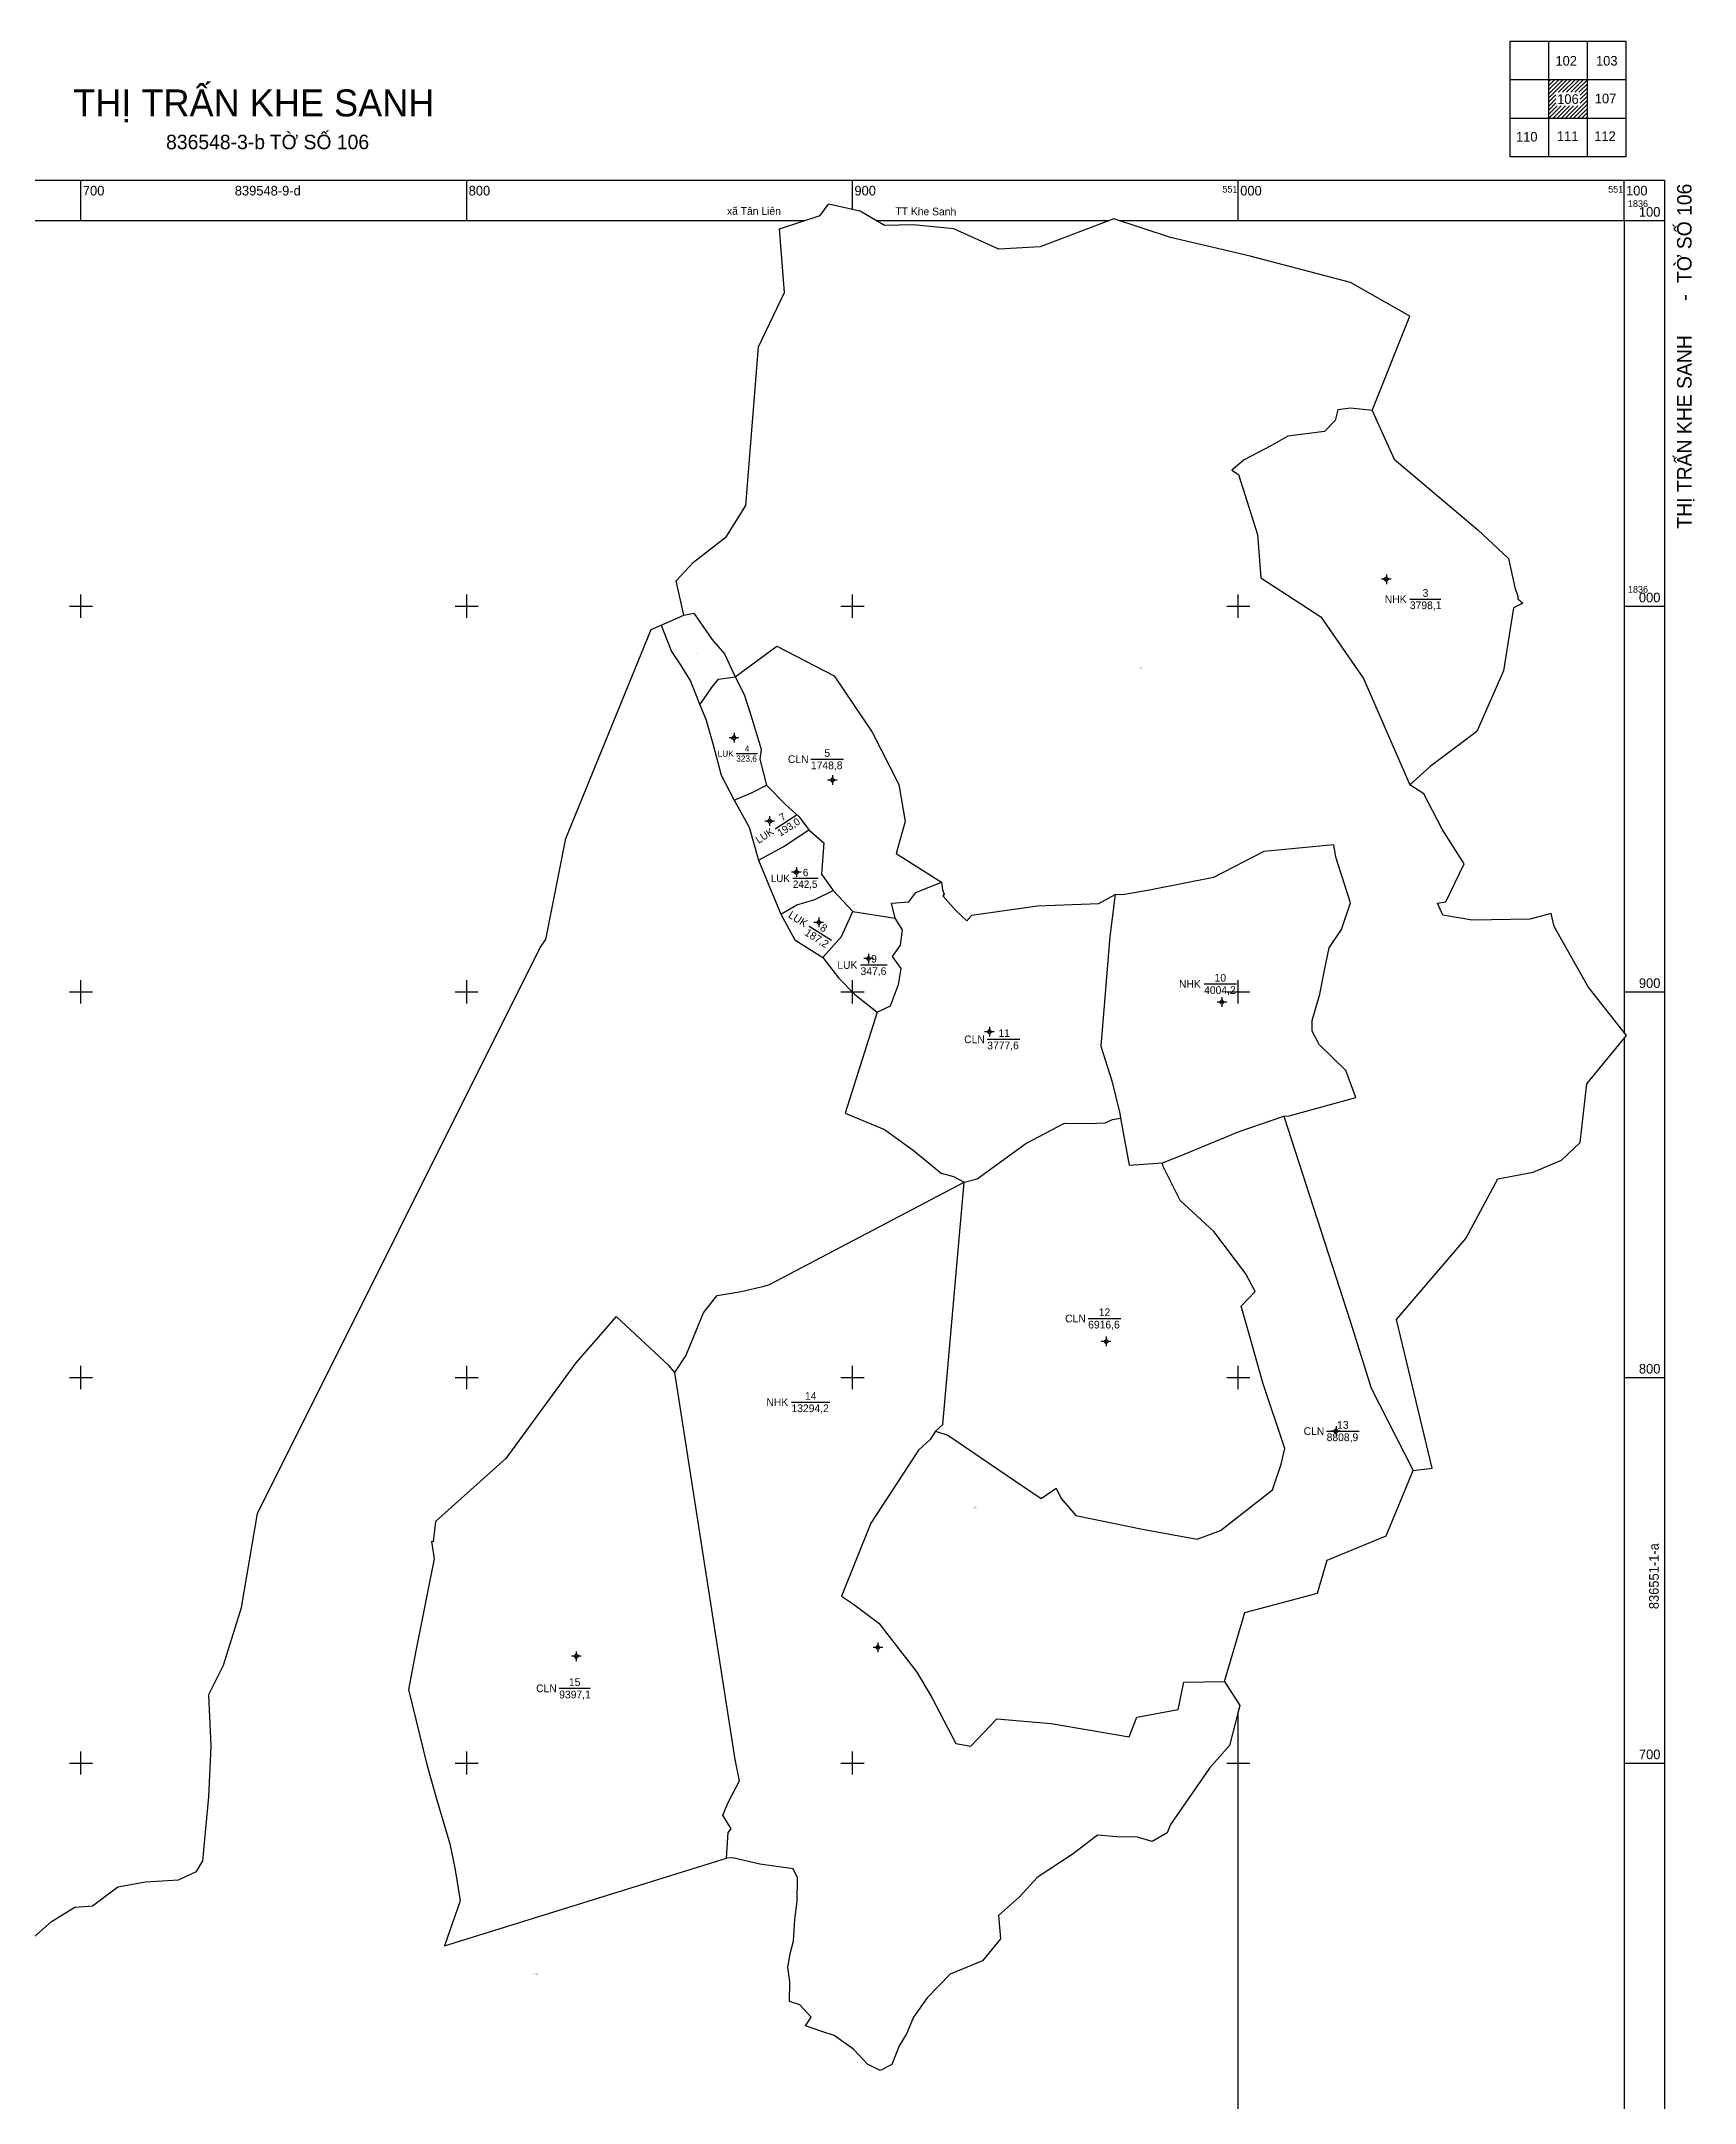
# Model space of a CAD drawing. Extents: x 550390 to 551118, y 1835259 to 1836146.
# Drawn here: x 550690 to 551118, y 1835612 to 1836146 of the extents above; entities that cross this region are included whole.
import ezdxf

# ---------------------------------------------------------------- set-up
doc = ezdxf.new("R2010")
doc.units = 0
for name, color, linetype in [('Level 10', 7, 'Continuous'), ('Level 11', 7, 'Continuous'), ('Level 13', 7, 'Continuous'), ('Level 15', 7, 'Continuous'), ('Level 2', 7, 'Continuous'), ('Level 24', 7, 'Continuous'), ('Level 4', 7, 'Continuous'), ('Level 46', 7, 'Continuous'), ('Level 63', 7, 'Continuous')]:
    doc.layers.add(name, color=color, linetype=linetype)

msp = doc.modelspace()

# ---------------------------------------------------------------- linework, layer by layer
at = {"layer": 'Level 10'}
for p, q in [((550875.64, 1835934.12), (550881.41, 1835920.11)), ((550894.97, 1835926.3), (550900.12, 1835920.84)), ((550900.12, 1835920.84), (550911.02, 1835919.11))]:
    msp.add_line(p, q, dxfattribs=at)
for points in [[(551034.67, 1836050.72), (551044.51, 1836075.22), (551029.08, 1836083.9), (551003.1, 1836090.79), (550982.47, 1836095.62), (550967.77, 1836100.45), (550948.68, 1836093.2), (550937.93, 1836092.54), (550926.3, 1836097.81), (550915.77, 1836098.91), (550908.31, 1836098.69), (550901.95, 1836102.43), (550893.82, 1836104.23)], [(551034.67, 1836050.72), (551029.06, 1836051.31), (551025.84, 1836050.94), (551025.16, 1836048.17), (551022.35, 1836045.33), (551012.84, 1836044.12), (551008.64, 1836041.66), (551001.54, 1836037.98), (550998.34, 1836035.31), (551000.06, 1836034.12), (551004.95, 1836018.61), (551005.86, 1836007.35), (551021.36, 1835997.22), (551032.47, 1835981.23), (551044.46, 1835953.63)], [(551034.67, 1836050.72), (551040.45, 1836038.14), (551062.07, 1836019.8), (551070.07, 1836012.33), (551071.68, 1836004.88), (551072.46, 1836002.61), (551072.46, 1836001.87), (551073.76, 1836000.78), (551071.35, 1835999.59), (551068.76, 1835983.27), (551061.84, 1835967.5), (551049.73, 1835958.44), (551044.46, 1835953.63)], [(550856.31, 1835997.65), (550858.89, 1835998.16), (550863.58, 1835991.48), (550866.85, 1835987.64), (550869.55, 1835981.67)], [(550850.44, 1835995.11), (550853.07, 1835988.21), (550855.48, 1835984.65), (550858.04, 1835980.53), (550860.45, 1835974.42)], [(550869.55, 1835981.67), (550880.42, 1835989.62), (550895.21, 1835981.91), (550905.14, 1835967.31), (550912.03, 1835953.72), (550913.65, 1835944.19), (550911.36, 1835935.88), (550923.04, 1835928.47)], [(550860.45, 1835974.42), (550863.44, 1835978.82), (550865.28, 1835981.1), (550869.55, 1835981.67)], [(550869.55, 1835981.67), (550871.96, 1835977.12), (550873.66, 1835971.72), (550876.36, 1835962.9), (550875.99, 1835960.3), (550877.75, 1835953.61)], [(550860.45, 1835974.42), (550862.02, 1835970.72), (550863.86, 1835964.04), (550865.99, 1835956.22), (550869.34, 1835949.71)], [(550869.34, 1835949.71), (550873.98, 1835951.68), (550877.75, 1835953.61)], [(550877.75, 1835953.61), (550882.64, 1835948.57), (550886.14, 1835945.4), (550888.72, 1835941.98)], [(551045.34, 1835775.9), (551050.24, 1835776.46), (551041, 1835815), (551059, 1835836), (551067.24, 1835851.46), (551076.41, 1835853.24), (551083.79, 1835856.3), (551088.63, 1835860.89), (551090.34, 1835876.15), (551100.61, 1835888.71), (551090.68, 1835901.3), (551081.92, 1835916.91), (551081.1, 1835920.32), (551075.54, 1835918.81), (551060.66, 1835918.56), (551053.04, 1835919.89), (551051.67, 1835923.02), (551053.78, 1835923.37), (551058.55, 1835933.17), (551052.81, 1835942.18), (551048.1, 1835951.34), (551044.46, 1835953.63)], [(550869.34, 1835949.71), (550873.19, 1835942.71), (550875.64, 1835934.12)], [(550875.64, 1835934.12), (550881.99, 1835937.63), (550888.72, 1835941.98)], [(550888.72, 1835941.98), (550892.56, 1835938.64), (550891.97, 1835930.47), (550894.97, 1835926.3)], [(551011.78, 1835867.75), (551013.22, 1835867.88), (551030.49, 1835872.62), (551027.91, 1835879.57), (551020.96, 1835886.32), (551019.18, 1835889.78), (551019.17, 1835892.58), (551021.13, 1835899.35), (551022.32, 1835905.61), (551023.6, 1835911.42), (551026.78, 1835916.14), (551029.05, 1835923.05), (551025.27, 1835934.94), (551024.75, 1835938.08), (551006.64, 1835936.36), (550993.56, 1835929.6), (550976.98, 1835926.37), (550970.01, 1835925.14), (550968.07, 1835925.23)], [(550881.41, 1835920.11), (550885.56, 1835922.58), (550890.24, 1835923.96), (550894.97, 1835926.3)], [(550911.02, 1835919.11), (550910.09, 1835922.99), (550914.61, 1835923.36), (550916.41, 1835925.76), (550923.04, 1835928.47)], [(550923.04, 1835928.47), (550923.31, 1835926.4), (550923.8, 1835925.29), (550923.44, 1835924.87), (550926.74, 1835921.15), (550929.61, 1835918.44), (550930.97, 1835919.87), (550947.96, 1835922.28), (550963.83, 1835922.87), (550968.07, 1835925.23)], [(550892.35, 1835908.87), (550897.18, 1835914.33), (550900.12, 1835920.84)], [(550968.07, 1835925.23), (550967.91, 1835923.83), (550966.69, 1835914.36), (550964.36, 1835885.9), (550967.24, 1835876.89), (550969.32, 1835868.42), (550969.46, 1835867.22)], [(550881.41, 1835920.11), (550885.09, 1835913.46), (550892.35, 1835908.87)], [(550906.43, 1835894.69), (550909.88, 1835896.34), (550911.89, 1835901.86), (550912.59, 1835906.02), (550910.33, 1835909.13), (550912.46, 1835912.12), (550912.94, 1835916.1), (550911.02, 1835919.11)], [(550892.35, 1835908.87), (550896.34, 1835903.61), (550900.54, 1835899.41), (550906.43, 1835894.69)], [(550906.43, 1835894.69), (550902.5, 1835882.46), (550898.06, 1835868.49), (550908.27, 1835864.27), (550915.73, 1835858.97), (550922.95, 1835853), (550926.2, 1835852.12), (550928.98, 1835850.67)], [(550928.98, 1835850.67), (550932.34, 1835851.54), (550944.97, 1835860.69), (550954.94, 1835865.93), (550961.25, 1835865.85), (550965.5, 1835866.05), (550967.37, 1835866.85), (550969.46, 1835867.22)], [(550969.46, 1835867.22), (550971.7, 1835855.02), (550980.35, 1835855.61)], [(550980.35, 1835855.61), (550984.75, 1835857.35), (551000.26, 1835863.79), (551011.78, 1835867.75)], [(551011.78, 1835867.75), (551029.06, 1835814.33), (551034.42, 1835797.26), (551045.34, 1835775.9)], [(550921.49, 1835786.06), (550924.68, 1835785), (550941.98, 1835773.26), (550948.88, 1835768.62), (550952.76, 1835771.26), (550954.09, 1835768.62), (550957.91, 1835764.18), (550975.17, 1835760.66), (550989.37, 1835758.05), (550995.39, 1835760.29), (551008.86, 1835770.81), (551011.1, 1835777.53), (551012.06, 1835781.53), (551006.37, 1835798.61), (551002.79, 1835811.18), (551000.75, 1835818.47), (551004.39, 1835822.27), (551001.94, 1835826.89), (550993.64, 1835837.85), (550984.92, 1835845.92), (550980.42, 1835854.87), (550980.35, 1835855.61)], [(550853.94, 1835801.32), (550856.8, 1835805.64), (550861.4, 1835816.72), (550864.93, 1835821.21), (550871.1, 1835822.3), (550877.08, 1835823.71), (550878.45, 1835824.1), (550928.98, 1835850.67)], [(550921.49, 1835786.06), (550923.43, 1835787.81), (550928.98, 1835850.67)], [(550853.94, 1835801.32), (550852.41, 1835803.06), (550838.74, 1835815.81), (550828.25, 1835803.76), (550810.1, 1835778.98), (550791.9, 1835762.66), (550791.29, 1835757.4), (550790.88, 1835757.43), (550791.56, 1835752.98), (550786.82, 1835729.06), (550784.9, 1835719.04), (550789.66, 1835699.65), (550792.2, 1835690.73), (550795.66, 1835679.05), (550797.01, 1835672.34), (550798.29, 1835664.3), (550794.23, 1835652.63), (550867.38, 1835675.33)], [(550867.38, 1835675.33), (550867.77, 1835681.97), (550868.54, 1835682.95), (550866.36, 1835686.46), (550867.77, 1835689.75), (550870.74, 1835695.39), (550869.55, 1835700.91), (550853.94, 1835801.32)], [(550921.49, 1835786.06), (550920.15, 1835783.87), (550917.07, 1835781.11), (550904.77, 1835762.2), (550897.19, 1835743.27), (550900.27, 1835741.18), (550906.86, 1835736.28), (550916.69, 1835723.59), (550920.58, 1835717), (550926.79, 1835705.05), (550930.68, 1835704.4), (550937.4, 1835711.5), (550951.52, 1835710.28), (550971.71, 1835706.83), (550973.67, 1835711.92), (550984.39, 1835713.86), (550985.87, 1835721), (550996.43, 1835721.15)], [(550996.43, 1835721.15), (551001.71, 1835739.06), (551020.55, 1835744.03), (551023.03, 1835752.59), (551038.36, 1835758.9), (551045.34, 1835775.9)], [(550996.43, 1835721.15), (551000.42, 1835714.92), (551000, 1835713.28), (550997.76, 1835704.52), (550992.52, 1835698.67), (550982.43, 1835684.07), (550981.54, 1835681.9), (550977.66, 1835679.64), (550973.84, 1835680.79), (550968.48, 1835680.86), (550963.53, 1835681.34), (550957.17, 1835676.47), (550947.87, 1835670.36), (550943.26, 1835665.3), (550937.83, 1835660.51), (550938.34, 1835654.39), (550933.72, 1835648.68), (550925.32, 1835645.22), (550919.36, 1835639.09), (550915.82, 1835634.1), (550914.01, 1835629.75), (550912.1, 1835626.64), (550910.19, 1835621.81), (550907.15, 1835620.28), (550903.89, 1835621.96), (550900.39, 1835625.72), (550895.27, 1835629.39), (550892.07, 1835630.4), (550887.85, 1835631.86), (550889.28, 1835634.1), (550886.32, 1835637.33), (550883.68, 1835638.21), (550883.74, 1835643.36), (550883.25, 1835647.06), (550883.95, 1835650.99), (550884.69, 1835653.85), (550885.05, 1835659.44), (550885.66, 1835664.15), (550885.71, 1835670.28), (550884.6, 1835672.54), (550875.99, 1835673.74), (550869, 1835675.42), (550867.38, 1835675.33)]]:
    msp.add_lwpolyline(points, dxfattribs=at)
at = {"layer": 'Level 11'}
for p, q in [((551037.76, 1836007), (551037.14, 1836007)), ((551038.39, 1836007.63), (551037.76, 1836007)), ((551037.76, 1836007), (551038.39, 1836006.38)), ((551038.39, 1836008.25), (551038.39, 1836007.63)), ((551039.01, 1836007), (551038.39, 1836007.63)), ((551038.39, 1836006.38), (551039.01, 1836007)), ((551038.39, 1836006.38), (551038.39, 1836005.75)), ((551039.64, 1836007), (551039.01, 1836007)), ((550868.66, 1835965.9), (550868.04, 1835965.9)), ((550869.29, 1835966.52), (550868.66, 1835965.9)), ((550868.66, 1835965.9), (550869.29, 1835965.27)), ((550869.29, 1835967.15), (550869.29, 1835966.52)), ((550869.91, 1835965.9), (550869.29, 1835966.52)), ((550869.29, 1835965.27), (550869.91, 1835965.9)), ((550869.29, 1835965.27), (550869.29, 1835964.65)), ((550870.54, 1835965.9), (550869.91, 1835965.9)), ((550894.19, 1835954.9), (550893.56, 1835954.9)), ((550894.81, 1835955.53), (550894.19, 1835954.9)), ((550894.19, 1835954.9), (550894.81, 1835954.28)), ((550894.81, 1835956.15), (550894.81, 1835955.53)), ((550895.44, 1835954.9), (550894.81, 1835955.53)), ((550894.81, 1835954.28), (550895.44, 1835954.9)), ((550894.81, 1835954.28), (550894.81, 1835953.65)), ((550896.06, 1835954.9), (550895.44, 1835954.9)), ((550877.9, 1835944.27), (550877.28, 1835944.27)), ((550878.53, 1835944.9), (550877.9, 1835944.27)), ((550877.9, 1835944.27), (550878.53, 1835943.65)), ((550878.53, 1835945.52), (550878.53, 1835944.9)), ((550879.15, 1835944.27), (550878.53, 1835944.9)), ((550878.53, 1835943.65), (550879.15, 1835944.27)), ((550878.53, 1835943.65), (550878.53, 1835943.02)), ((550879.78, 1835944.27), (550879.15, 1835944.27)), ((550885.45, 1835931.68), (550884.82, 1835931.05)), ((550885.45, 1835932.3), (550885.45, 1835931.68)), ((550886.07, 1835931.05), (550885.45, 1835931.68)), ((550884.82, 1835931.05), (550884.2, 1835931.05)), ((550884.82, 1835931.05), (550885.45, 1835930.43)), ((550885.45, 1835930.43), (550886.07, 1835931.05)), ((550885.45, 1835930.43), (550885.45, 1835929.8)), ((550886.7, 1835931.05), (550886.07, 1835931.05)), ((550890.64, 1835918.01), (550890.01, 1835918.01)), ((550891.26, 1835918.63), (550890.64, 1835918.01)), ((550890.64, 1835918.01), (550891.26, 1835917.38)), ((550891.26, 1835919.26), (550891.26, 1835918.63)), ((550891.89, 1835918.01), (550891.26, 1835918.63)), ((550891.26, 1835917.38), (550891.89, 1835918.01)), ((550891.26, 1835917.38), (550891.26, 1835916.76)), ((550892.51, 1835918.01), (550891.89, 1835918.01)), ((550904.17, 1835909.87), (550904.17, 1835909.24)), ((550903.54, 1835908.62), (550902.92, 1835908.62)), ((550904.17, 1835909.24), (550903.54, 1835908.62)), ((550903.54, 1835908.62), (550904.17, 1835907.99)), ((550904.79, 1835908.62), (550904.17, 1835909.24)), ((550904.17, 1835907.99), (550904.79, 1835908.62)), ((550904.17, 1835907.99), (550904.17, 1835907.37)), ((550905.42, 1835908.62), (550904.79, 1835908.62)), ((550995.13, 1835897.35), (550994.5, 1835897.35)), ((550995.75, 1835897.97), (550995.13, 1835897.35)), ((550995.13, 1835897.35), (550995.75, 1835896.72)), ((550995.75, 1835898.6), (550995.75, 1835897.97)), ((550996.38, 1835897.35), (550995.75, 1835897.97)), ((550995.75, 1835896.72), (550996.38, 1835897.35)), ((550995.75, 1835896.72), (550995.75, 1835896.1)), ((550997, 1835897.35), (550996.38, 1835897.35)), ((550934.87, 1835889.65), (550934.24, 1835889.65)), ((550935.49, 1835890.27), (550934.87, 1835889.65)), ((550934.87, 1835889.65), (550935.49, 1835889.02)), ((550935.49, 1835890.9), (550935.49, 1835890.27)), ((550936.12, 1835889.65), (550935.49, 1835890.27)), ((550935.49, 1835889.02), (550936.12, 1835889.65)), ((550935.49, 1835889.02), (550935.49, 1835888.4)), ((550936.74, 1835889.65), (550936.12, 1835889.65)), ((550965.11, 1835809.33), (550964.49, 1835809.33)), ((550965.74, 1835809.96), (550965.11, 1835809.33)), ((550965.11, 1835809.33), (550965.74, 1835808.71)), ((550965.74, 1835810.58), (550965.74, 1835809.96)), ((550966.36, 1835809.33), (550965.74, 1835809.96)), ((550965.74, 1835808.71), (550966.36, 1835809.33)), ((550965.74, 1835808.71), (550965.74, 1835808.08)), ((550966.99, 1835809.33), (550966.36, 1835809.33)), ((551025.34, 1835787.32), (551025.34, 1835786.7)), ((551024.72, 1835786.07), (551024.09, 1835786.07)), ((551025.34, 1835786.7), (551024.72, 1835786.07)), ((551024.72, 1835786.07), (551025.34, 1835785.45)), ((551025.97, 1835786.07), (551025.34, 1835786.7)), ((551025.34, 1835785.45), (551025.97, 1835786.07)), ((551025.34, 1835785.45), (551025.34, 1835784.82)), ((551026.59, 1835786.07), (551025.97, 1835786.07)), ((550828.41, 1835728.32), (550827.78, 1835727.69)), ((550828.41, 1835728.94), (550828.41, 1835728.32)), ((550829.03, 1835727.69), (550828.41, 1835728.32)), ((550905.95, 1835730), (550905.33, 1835730)), ((550906.58, 1835730.63), (550905.95, 1835730)), ((550905.95, 1835730), (550906.58, 1835729.38)), ((550906.58, 1835731.25), (550906.58, 1835730.63)), ((550907.2, 1835730), (550906.58, 1835730.63)), ((550906.58, 1835729.38), (550907.2, 1835730)), ((550906.58, 1835729.38), (550906.58, 1835728.75)), ((550907.83, 1835730), (550907.2, 1835730)), ((550827.78, 1835727.69), (550827.16, 1835727.69)), ((550827.78, 1835727.69), (550828.41, 1835727.07)), ((550828.41, 1835727.07), (550829.03, 1835727.69)), ((550828.41, 1835727.07), (550828.41, 1835726.44)), ((550829.66, 1835727.69), (550829.03, 1835727.69))]:
    msp.add_line(p, q, dxfattribs=at)
for centre in [(551038.39, 1836007), (550869.29, 1835965.9), (550894.81, 1835954.9), (550878.53, 1835944.27), (550885.45, 1835931.05), (550891.26, 1835918.01), (550904.17, 1835908.62), (550995.75, 1835897.35), (550935.49, 1835889.65), (550965.74, 1835809.33), (551025.34, 1835786.07), (550906.58, 1835730), (550828.4, 1835727.69)]:
    msp.add_circle(centre, 0.15, dxfattribs=at)
at = {"layer": 'Level 13'}
for p, q in [((551044.48, 1836001.83), (551052.52, 1836001.83)), ((550869.87, 1835961.76), (550875.37, 1835961.76)), ((550889.22, 1835960.32), (550897.64, 1835960.32)), ((550879.95, 1835942.27), (550885.43, 1835945.81)), ((550884.54, 1835929.43), (550891.08, 1835929.43)), ((550888.78, 1835917.04), (550894.57, 1835913.38)), ((550902.1, 1835906.96), (550908.97, 1835906.96)), ((550991.14, 1835902.04), (550999.55, 1835902.04)), ((550934.92, 1835887.68), (550943.35, 1835887.68)), ((550961.09, 1835815.29), (550969.52, 1835815.29)), ((550884.18, 1835793.6), (550894.14, 1835793.6)), ((551022.9, 1835786.07), (551031.33, 1835786.07)), ((550823.98, 1835719.38), (550832.01, 1835719.38))]:
    msp.add_line(p, q, dxfattribs=at)
at = {"layer": 'Level 24'}
msp.add_line((551000, 1835500), (551000, 1835713.28), dxfattribs=at)
at = {"layer": 'Level 46'}
for points in [[(550850.44, 1835995.11), (550856.31, 1835997.65), (550854.28, 1836006.57), (550858.78, 1836011.45), (550867.32, 1836018.05), (550872.31, 1836026.13), (550875.63, 1836067.27), (550882.41, 1836081.3), (550881.11, 1836097.84), (550891.64, 1836101.29), (550893.82, 1836104.23)], [(550631.38, 1835608.18), (550636.85, 1835616.37), (550650.19, 1835631.55), (550683.86, 1835651.43), (550692.34, 1835658.93), (550698.46, 1835662.6), (550703, 1835662.98), (550709.58, 1835667.94), (550716.73, 1835669.18), (550725.31, 1835669.75), (550729.98, 1835671.85), (550731.6, 1835674.62), (550733.15, 1835691.21), (550733.73, 1835704.4), (550733.15, 1835717.75), (550736.96, 1835725.38), (550741.65, 1835740.35), (550745.75, 1835764.69), (550819, 1835911.47), (550820.52, 1835913.56), (550825.65, 1835939.72), (550847.82, 1835993.98), (550850.44, 1835995.11)]]:
    msp.add_lwpolyline(points, dxfattribs=at)
at = {"layer": 'Level 63'}
for p, q in [((551080.5, 1836136.06), (551080.94, 1836136.5)), ((551080.5, 1836135), (551082, 1836136.5)), ((551080.5, 1836133.94), (551083.06, 1836136.5)), ((551080.5, 1836132.88), (551084.12, 1836136.5)), ((551080.5, 1836131.82), (551085.18, 1836136.5)), ((551082.99, 1836133.25), (551086.24, 1836136.5)), ((551084.05, 1836133.25), (551087.3, 1836136.5)), ((551085.12, 1836133.25), (551088.37, 1836136.5)), ((551086.18, 1836133.25), (551089.43, 1836136.5)), ((551087.24, 1836133.25), (551090.49, 1836136.5)), ((551088.3, 1836133.25), (551090.5, 1836135.45)), ((551088.63, 1836132.52), (551090.5, 1836134.39)), ((551080.5, 1836130.76), (551082.36, 1836132.62)), ((551080.5, 1836129.7), (551082.36, 1836131.56)), ((551080.5, 1836128.63), (551082.36, 1836130.49)), ((551080.5, 1836127.57), (551082.68, 1836129.75)), ((551080.5, 1836126.51), (551083.74, 1836129.75)), ((551081.55, 1836126.5), (551084.8, 1836129.75)), ((551082.61, 1836126.5), (551085.86, 1836129.75)), ((551083.67, 1836126.5), (551086.92, 1836129.75)), ((551084.73, 1836126.5), (551087.98, 1836129.75)), ((551085.79, 1836126.5), (551090.5, 1836131.21)), ((551086.85, 1836126.5), (551090.5, 1836130.15)), ((551087.91, 1836126.5), (551090.5, 1836129.09)), ((551088.63, 1836131.46), (551090.5, 1836133.33)), ((551088.63, 1836130.4), (551090.5, 1836132.27)), ((551088.97, 1836126.5), (551090.5, 1836128.03)), ((551090.03, 1836126.5), (551090.5, 1836126.97))]:
    msp.add_line(p, q, dxfattribs=at)
for points in [[(551100.5, 1836116.5), (551070.5, 1836116.5), (551070.5, 1836146.5), (551100.5, 1836146.5)], [(550389.5, 1836110.5), (551110.5, 1836110.5), (551110.5, 1835389.5), (550389.5, 1835389.5)]]:
    msp.add_lwpolyline(points, close=True, dxfattribs=at)
for points in [[(551080.5, 1836116.5), (551080.5, 1836146.5)], [(551090.5, 1836116.5), (551090.5, 1836146.5)], [(551100.5, 1836136.5), (551070.5, 1836136.5)], [(551100.5, 1836126.5), (551070.5, 1836126.5)], [(550700, 1836100), (550700, 1836110.5)], [(550800, 1836100), (550800, 1836110.5)], [(550900, 1836102.86), (550900, 1836110.5)], [(551000, 1836100), (551000, 1836110.5)], [(551100, 1836100), (551100, 1836110.5)], [(551100, 1835887.96), (551100, 1835400), (550400, 1835400), (550400, 1836100), (550887.7, 1836100)], [(550906.08, 1836100), (550966.59, 1836100)], [(550969.14, 1836100), (551100, 1836100), (551100, 1835889.48)], [(551100, 1836100), (551110.5, 1836100)], [(550700, 1835997), (550700, 1836003)], [(550800, 1835997), (550800, 1836003)], [(550900, 1835997), (550900, 1836003)], [(551000, 1835997), (551000, 1836003)], [(550697, 1836000), (550703, 1836000)], [(550797, 1836000), (550803, 1836000)], [(550897, 1836000), (550903, 1836000)], [(550997, 1836000), (551003, 1836000)], [(551100, 1836000), (551110.5, 1836000)], [(550697, 1835900), (550703, 1835900)], [(550700, 1835897), (550700, 1835903)], [(550797, 1835900), (550803, 1835900)], [(550800, 1835897), (550800, 1835903)], [(550897, 1835900), (550903, 1835900)], [(550900, 1835897), (550900, 1835903)], [(550997, 1835900), (551003, 1835900)], [(551000, 1835897), (551000, 1835903)], [(551100, 1835900), (551110.5, 1835900)], [(550700, 1835797), (550700, 1835803)], [(550800, 1835797), (550800, 1835803)], [(550900, 1835797), (550900, 1835803)], [(551000, 1835797), (551000, 1835803)], [(550697, 1835800), (550703, 1835800)], [(550797, 1835800), (550803, 1835800)], [(550897, 1835800), (550903, 1835800)], [(550997, 1835800), (551003, 1835800)], [(551100, 1835800), (551110.5, 1835800)], [(550700, 1835697), (550700, 1835703)], [(550800, 1835697), (550800, 1835703)], [(550900, 1835697), (550900, 1835703)], [(551000, 1835697), (551000, 1835703)], [(550697, 1835700), (550703, 1835700)], [(550797, 1835700), (550803, 1835700)], [(550897, 1835700), (550903, 1835700)], [(550997, 1835700), (551003, 1835700)], [(551100, 1835700), (551110.5, 1835700)]]:
    msp.add_lwpolyline(points, dxfattribs=at)

# ---------------------------------------------------------------- texts
at = {"layer": 'Level 13'}
for s, height, rotation, p in [('3', 2, 360, (551047.78, 1836002.43)), ('7', 1.9, 32.8805, (550881.81, 1835944.15)), ('8', 2, 327.7309, (550891.39, 1835916.1)), ('11', 2, 360, (550937.84, 1835888.28)), ('12', 2, 360, (550963.83, 1835815.89)), ('14', 2, 360, (550887.68, 1835794.2))]:
    msp.add_text(s, height=height, rotation=rotation, dxfattribs=at).set_placement(p)
for s, height, p in [('4', 1.6, (550872.05, 1835962.24)), ('5', 2, (550892.71, 1835960.92)), ('6', 1.9, (550887.14, 1835930)), ('9', 2, (550904.82, 1835907.56)), ('10', 2, (550993.86, 1835902.64)), ('13', 2, (551025.63, 1835786.68)), ('15', 2, (550826.49, 1835719.98))]:
    msp.add_text(s, height=height, dxfattribs=at).set_placement(p)
at = {"layer": 'Level 15'}
for s, p in [('NHK', (551038.22, 1836007.13)), ('3', (551038.35, 1836007.25)), ('LUK', (550859.54, 1835987.77)), ('1', (550859.66, 1835987.89)), ('Hồ Văn Phùng', (550974.29, 1835983.99)), ('Khối 5', (550974.54, 1835983.87)), ('Khối 6', (550974.54, 1835983.75)), ('CLN', (550974.6, 1835984.11)), ('2', (550974.72, 1835984.23)), ('LUK', (550869.14, 1835966.02)), ('4', (550869.25, 1835966.14)), ('Hồ Văn Văn', (550894.45, 1835954.91)), ('Hồ Thị Lai', (550894.49, 1835954.55)), ('Khối 6', (550894.61, 1835954.79)), ('Khối 6', (550894.61, 1835954.67)), ('CLN', (550894.67, 1835955.03)), ('5', (550894.78, 1835955.15)), ('LUK', (550878.38, 1835944.4)), ('7', (550878.48, 1835944.52)), ('LUK', (550885.3, 1835931.18)), ('6', (550885.41, 1835931.3)), ('LUK', (550891.12, 1835918.13)), ('8', (550891.23, 1835918.25)), ('LUK', (550904.02, 1835908.74)), ('9', (550904.13, 1835908.86)), ('Hồ Hồng Thương', (550995.23, 1835897.35)), ('Hồ Thị Nhí', (550995.41, 1835896.99)), ('Khối 6', (550995.55, 1835897.23)), ('Khối 6', (550995.55, 1835897.11)), ('NHK', (550995.59, 1835897.47)), ('10', (550995.68, 1835897.59)), ('Hồ Văn Sơn', (550935.13, 1835889.65)), ('Hồ Thị Lịch', (550935.14, 1835889.29)), ('Khối 6', (550935.29, 1835889.53)), ('Khối 6', (550935.29, 1835889.41)), ('CLN', (550935.35, 1835889.77)), ('11', (550935.43, 1835889.89)), ('Hồ Văn Đồng', (550965.32, 1835809.34)), ('Hồ Thị Thơm', (550965.35, 1835808.98)), ('Khối 6', (550965.53, 1835809.22)), ('Khối 6', (550965.53, 1835809.1)), ('CLN', (550965.59, 1835809.46)), ('12', (550965.67, 1835809.58)), ('Hồ Văn Mang', (550931.32, 1835766.45)), ('Hồ Thị Lăng', (550931.35, 1835766.09)), ('Khối 6', (550931.54, 1835766.33)), ('Khối 6', (550931.54, 1835766.21)), ('CLN', (550931.6, 1835766.57)), ('13', (550931.67, 1835766.69)), ('15', (550828.33, 1835727.94)), ('Hồ Văn Mang', (550906.15, 1835730.01)), ('Hồ Thị Lăng', (550906.18, 1835729.65)), ('Khối 6', (550906.37, 1835729.89)), ('Khối 6', (550906.37, 1835729.77)), ('NHK', (550906.41, 1835730.13)), ('14', (550906.5, 1835730.25)), ('Hồ Văn Đồng', (550827.99, 1835727.7)), ('Hồ Thị Thơm', (550828.02, 1835727.34)), ('Khối 6', (550828.2, 1835727.58)), ('Khối 6', (550828.2, 1835727.46)), ('CLN', (550828.26, 1835727.82)), ('UBND thị trấn quản lý', (550817.45, 1835645.28)), ('Khối 6', (550817.92, 1835645.16)), ('Khối 6', (550817.92, 1835645.04)), ('RSX', (550817.99, 1835645.4)), ('16', (550818.05, 1835645.52))]:
    msp.add_text(s, height=0.1, dxfattribs=at).set_placement(p)
at = {"layer": 'Level 2'}
for s, height, rotation, p in [('NHK', 2, 360, (551037.98, 1836000.83)), ('LUK', 1.9, 32.8805, (550875.66, 1835938.36)), ('LUK', 2, 327.7309, (550883.15, 1835919.41)), ('CLN', 2, 360, (550928.96, 1835886.68)), ('CLN', 2, 360, (550955.13, 1835814.29)), ('NHK', 2, 360, (550877.69, 1835792.6))]:
    msp.add_text(s, height=height, rotation=rotation, dxfattribs=at).set_placement(p)
for s, height, p in [('LUK', 1.6, (550865.05, 1835960.96)), ('CLN', 2, (550883.26, 1835959.32)), ('LUK', 1.9, (550878.82, 1835928.48)), ('LUK', 2, (550896.07, 1835905.96)), ('NHK', 2, (550984.64, 1835901.04)), ('CLN', 2, (551016.94, 1835785.07)), ('CLN', 2, (550818.01, 1835718.38))]:
    msp.add_text(s, height=height, dxfattribs=at).set_placement(p)
at = {"layer": 'Level 4'}
for s, height, rotation, p in [('3798,1', 2, 360, (551044.48, 1835999.23)), ('193,0', 1.9, 32.8805, (550881.3, 1835940.2)), ('187,2', 2, 327.7309, (550887.4, 1835914.84)), ('3777,6', 2, 360, (550934.93, 1835885.08)), ('6916,6', 2, 360, (550961.1, 1835812.69)), ('13294,2', 2, 360, (550884.19, 1835791))]:
    msp.add_text(s, height=height, rotation=rotation, dxfattribs=at).set_placement(p)
for s, height, p in [('323,6', 1.6, (550869.87, 1835959.68)), ('1748,8', 2, (550889.22, 1835957.72)), ('242,5', 1.9, (550884.55, 1835926.96)), ('347,6', 2, (550902.1, 1835904.36)), ('4004,2', 2, (550991.15, 1835899.44)), ('8808,9', 2, (551022.91, 1835783.48)), ('9397,1', 2, (550823.98, 1835716.78))]:
    msp.add_text(s, height=height, dxfattribs=at).set_placement(p)
at = {"layer": 'Level 63'}
for s, height, p in [('102', 2.5, (551082.22, 1836140.18)), ('103', 2.5, (551092.73, 1836140.18)), ('THỊ TRẤN KHE SANH', 7, (550698, 1836127)), ('106', 2.5, (551082.67, 1836130.25)), ('107', 2.5, (551092.42, 1836130.4)), ('836548-3-b', 3.75, (550722.07, 1836118.5)), ('TỜ SỐ 106', 3.75, (550748.94, 1836118.5)), ('110', 2.5, (551071.99, 1836120.48)), ('111', 2.5, (551082.6, 1836120.63)), ('112', 2.5, (551092.28, 1836120.63)), ('700', 2.5, (550700.5, 1836106.5)), ('839548-9-d', 2.5, (550739.88, 1836106.5)), ('800', 2.5, (550800.5, 1836106.5)), ('900', 2.5, (550900.5, 1836106.5)), ('551', 1.75, (550995.88, 1836107.25)), ('000', 2.5, (551000.5, 1836106.5)), ('551', 1.75, (551095.88, 1836107.25)), ('100', 2.5, (551100.5, 1836106.5)), ('1836', 1.75, (551101, 1836103.5)), ('100', 2.5, (551103.85, 1836101)), ('1836', 1.75, (551101, 1836003.5)), ('000', 2.5, (551103.85, 1836001)), ('900', 2.5, (551103.85, 1835901)), ('800', 2.5, (551103.85, 1835801)), ('700', 2.5, (551103.85, 1835701))]:
    msp.add_text(s, height=height, dxfattribs=at).set_placement(p)
for s, height, rotation, p in [('TỜ SỐ 106', 3.75, 90, (551117.5, 1836083.81)), ('xã Tân Liên', 2, 359.921, (550867.46, 1836101.49)), ('TT Khe Sanh', 2, 359.5114, (550911.12, 1836101.44)), (' - ', 3.75, 90, (551117.5, 1836077.81)), ('THỊ TRẤN KHE SANH', 3.75, 90, (551117.5, 1836020.11)), ('836551-1-a', 2.5, 90, (551109, 1835739.91))]:
    msp.add_text(s, height=height, rotation=rotation, dxfattribs=at).set_placement(p)

doc.saveas('drawing.dxf')
